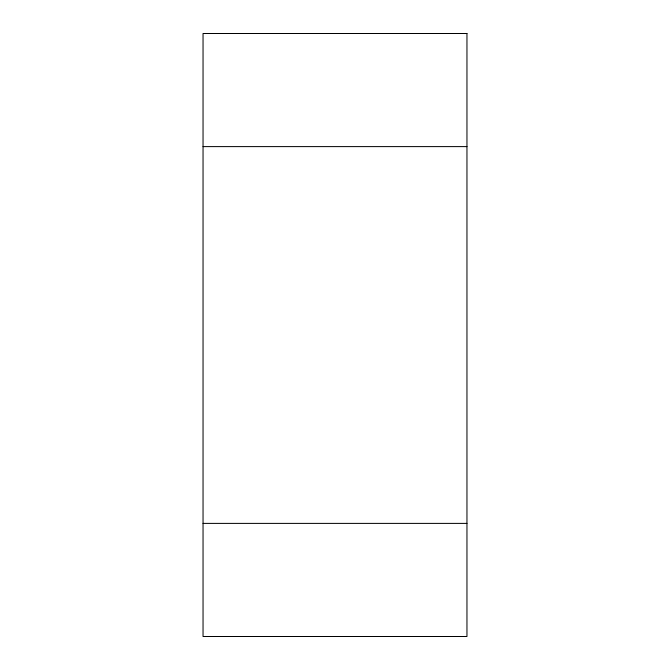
<?xml version="1.0" encoding="UTF-8"?>
<svg xmlns="http://www.w3.org/2000/svg" width="670" height="670" viewBox="0 0 670 670"><rect width="100%" height="100%" fill="white"/><g stroke="black" fill="none" stroke-linecap="round" stroke-linejoin="round"><path stroke-width="1" d="M203.043 146.604L466.956 146.604M203.043 523.396L466.956 523.396M466.956 33.5L203.043 33.5L203.043 636.5L466.956 636.5L466.956 33.5"/></g></svg>
